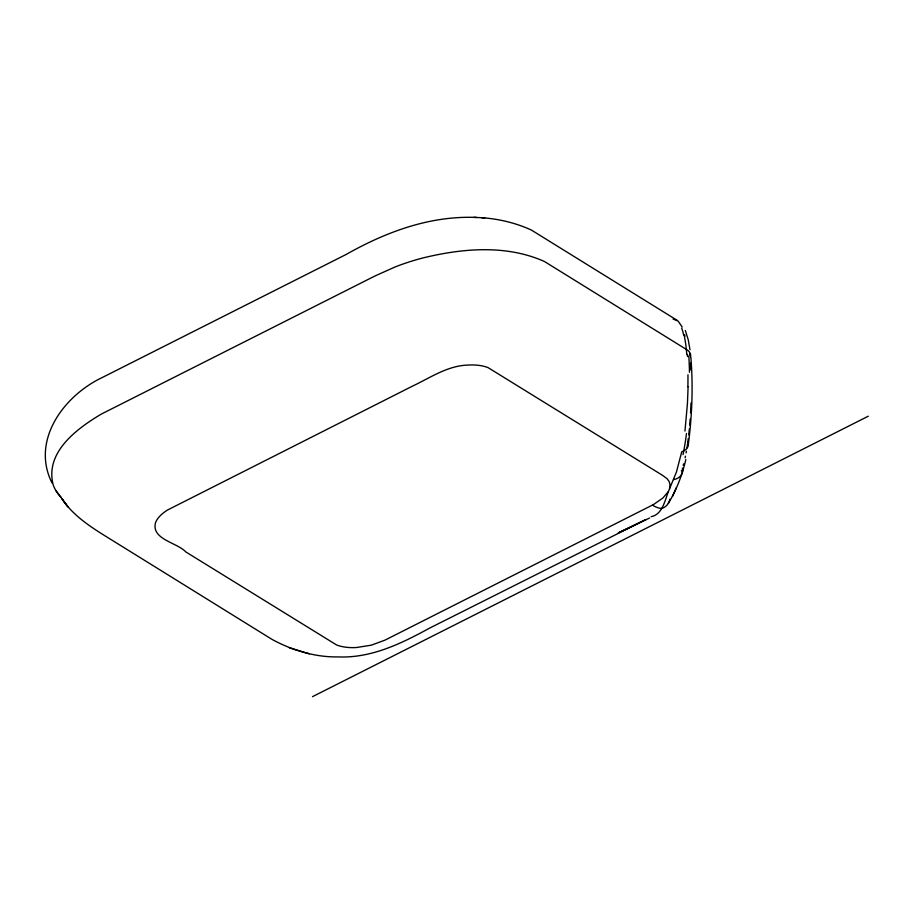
<?xml version="1.0" encoding="UTF-8"?>
<svg xmlns="http://www.w3.org/2000/svg" width="914" height="914" viewBox="0 0 914 914"><rect width="100%" height="100%" fill="white"/><g stroke="black" fill="none" stroke-linecap="round" stroke-linejoin="round"><path stroke-width="1.37" d="M688.093 386.862L687.454 403.337M691.03 402.96L690.676 410.786A142.721 40.113 86.4 0 1 690.55 412.842M687.431 403.6L684.963 431.042M688.253 445.038C692.058 416.099 693.235 386.736 690.87 357.637M669.574 488.59L669.951 485.7A42.65 20.999 -13.1 0 0 668.922 481.187L667.049 478.673L662.753 475.474L488.087 367.634A39.325 19.365 -13.1 0 0 476.423 365.12A37.874 18.646 -13.1 0 0 468.094 365.063C447.586 365.623 430.38 377.711 412.454 386.142L167.433 510.069A39.325 19.365 -13.1 0 0 158.568 517.598A37.874 18.646 -13.1 0 0 155.62 522.374C150.719 539.386 177.293 542.528 185.873 551.965L336.546 644.941A39.325 19.365 -13.1 0 0 348.211 647.455A37.874 18.646 -13.1 0 0 356.54 647.512L371.21 645.204L384.885 640.177L653.659 504.459L662.89 497.981L668.408 491.549L676.44 472.024L681.741 451.745A15.527 9.346 9.2 0 0 687.739 442.205M685.808 459.548C682.278 474.892 676.577 489.893 668.34 503.317M681.387 471.007L681.593 470.424M668.408 491.549C664.866 500.506 662.479 514.491 651.168 516.684M672.487 496.473L676.189 487.905M312.519 696.662L868.3 416.19M649.626 518.01L618.298 532.873L645.981 519.495L429.409 628.215C401.349 643.559 371.21 658.297 338.317 656.915C315.193 657.315 292.263 650.402 272.064 639.423L115.004 542.025C95.696 529.994 75.005 518.272 62.003 498.953M476.72 217.463C430.334 215.407 385.914 231.939 346.155 254.458L102.471 377.413C64.14 395.442 30.573 440.182 52.018 482.969M673.092 319.055L678.062 321.031L682.187 327.029M481.541 217.703C498.656 218.823 515.702 222.913 531.342 230.031L677.251 320.38M473.875 217.338L484.774 217.852M289.167 647.706L309.298 653.784M62.495 499.49L67.979 506.904L55.743 490.327M685.329 330.445L688.242 339.779L689.979 349.754M684.643 334.695L685.02 336.375M689.59 353.478L689.807 355.283M687.408 354.358L687.545 356.54M61.387 497.65A120.694 59.433 -13.1 0 1 53.138 484.649C44.82 452.099 77.027 428.506 101.443 414.019L374.854 276.039L394.882 267.059A120.694 59.433 -13.1 0 1 423.056 257.919C462.633 248.288 506.379 244.438 544.516 261.541L687.054 349.856A24.804 12.213 -13.1 0 1 690.527 357.305M684.529 337.243A48.225 15.687 88.6 0 1 686.437 350.291M686.425 350.313A55.377 16.486 88.3 0 1 686.757 354.643M681.707 328.183A33.921 13.299 -89.1 0 1 683.832 335.804M661.553 508.515A59.844 23.079 63.2 0 1 652.527 505.214M669.893 499.147A14.453 13.07 34.7 0 1 661.576 508.584M682.37 468.037A13.139 10.557 19.7 0 1 673.538 479.564M690.161 419A142.721 40.113 86.4 0 1 689.693 425.044M689.327 428.997A142.721 40.113 86.4 0 1 688.71 434.79M688.253 438.56A142.721 40.113 86.4 0 1 687.762 442.262M690.538 363.075A89.366 25.124 86.4 0 1 690.927 370.09M686.494 433.476A147.897 46.671 87.2 0 1 683.021 454.612M687.511 444.09A98.232 27.614 86.4 0 1 686.985 447.711M686.414 451.208A98.232 27.614 86.4 0 1 686.106 452.91M685.454 456.212A98.232 27.614 86.4 0 1 685.1 457.811M683.603 463.855A98.232 27.614 86.4 0 1 683.192 465.272M687.956 374.797A116.421 32.95 88 0 1 687.876 386.713M688.825 356.026A96.507 26.746 88 0 1 689.453 372.272"/></g></svg>
